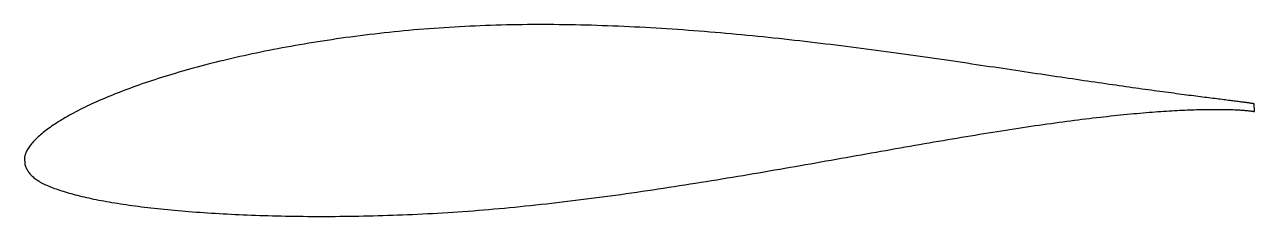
# Model space of a CAD drawing. Header units: metres. Extents: x -20.2 to 40.9, y -3.6 to 6.
import ezdxf

# ---------------------------------------------------------------- set-up
doc = ezdxf.new("R2010")
doc.units = ezdxf.units.M

msp = doc.modelspace()

# ---------------------------------------------------------------- linework, layer by layer
msp.add_lwpolyline([(40.876, 2.03), (40.875, 2.03), (40.872, 2.031), (40.866, 2.032), (40.857, 2.034), (40.847, 2.036), (40.834, 2.039), (40.819, 2.041), (40.801, 2.044), (40.781, 2.048), (40.759, 2.051), (40.734, 2.055), (40.707, 2.059), (40.678, 2.064), (40.647, 2.068), (40.613, 2.073), (40.577, 2.078), (40.538, 2.084), (40.497, 2.089), (40.454, 2.095), (40.409, 2.101), (40.361, 2.108), (40.311, 2.114), (40.258, 2.121), (40.204, 2.128), (40.147, 2.136), (40.087, 2.143), (40.026, 2.151), (39.962, 2.159), (39.896, 2.167), (39.828, 2.176), (39.757, 2.185), (39.684, 2.194), (39.609, 2.204), (39.532, 2.213), (39.452, 2.223), (39.37, 2.233), (39.286, 2.244), (39.2, 2.255), (39.112, 2.266), (39.021, 2.277), (38.928, 2.289), (38.833, 2.301), (38.736, 2.313), (38.636, 2.325), (38.535, 2.338), (38.431, 2.351), (38.325, 2.365), (38.217, 2.379), (38.107, 2.393), (37.994, 2.407), (37.88, 2.422), (37.763, 2.437), (37.644, 2.452), (37.523, 2.468), (37.401, 2.484), (37.276, 2.5), (37.149, 2.517), (37.019, 2.534), (36.888, 2.552), (36.755, 2.569), (36.62, 2.587), (36.482, 2.606), (36.343, 2.625), (36.202, 2.644), (36.059, 2.663), (35.913, 2.683), (35.766, 2.703), (35.617, 2.724), (35.466, 2.745), (35.313, 2.766), (35.158, 2.788), (35.001, 2.81), (34.842, 2.832), (34.681, 2.855), (34.519, 2.878), (34.354, 2.901), (34.188, 2.925), (34.02, 2.949), (33.85, 2.973), (33.678, 2.998), (33.505, 3.023), (33.329, 3.048), (33.152, 3.074), (32.973, 3.1), (32.793, 3.127), (32.61, 3.153), (32.426, 3.18), (32.24, 3.208), (32.053, 3.235), (31.864, 3.263), (31.673, 3.291), (31.48, 3.32), (31.286, 3.348), (31.091, 3.377), (30.893, 3.406), (30.695, 3.436), (30.494, 3.466), (30.292, 3.496), (30.089, 3.526), (29.883, 3.557), (29.677, 3.588), (29.469, 3.619), (29.259, 3.65), (29.048, 3.682), (28.836, 3.713), (28.622, 3.745), (28.407, 3.778), (28.19, 3.81), (27.972, 3.843), (27.753, 3.875), (27.532, 3.908), (27.31, 3.941), (27.086, 3.974), (26.862, 4.007), (26.636, 4.041), (26.408, 4.074), (26.18, 4.107), (25.95, 4.141), (25.719, 4.175), (25.487, 4.208), (25.254, 4.242), (25.02, 4.276), (24.784, 4.309), (24.548, 4.343), (24.31, 4.377), (24.071, 4.411), (23.831, 4.444), (23.591, 4.478), (23.349, 4.511), (23.106, 4.545), (22.862, 4.579), (22.617, 4.612), (22.371, 4.645), (22.125, 4.678), (21.877, 4.711), (21.629, 4.744), (21.379, 4.776), (21.129, 4.809), (20.878, 4.841), (20.626, 4.873), (20.374, 4.905), (20.12, 4.937), (19.866, 4.968), (19.611, 4.999), (19.356, 5.03), (19.099, 5.061), (18.843, 5.091), (18.585, 5.121), (18.327, 5.151), (18.068, 5.18), (17.809, 5.209), (17.549, 5.238), (17.288, 5.266), (17.027, 5.293), (16.766, 5.321), (16.504, 5.348), (16.241, 5.374), (15.978, 5.401), (15.715, 5.426), (15.451, 5.451), (15.187, 5.476), (14.923, 5.5), (14.658, 5.524), (14.393, 5.547), (14.127, 5.57), (13.862, 5.592), (13.596, 5.614), (13.329, 5.635), (13.063, 5.656), (12.796, 5.676), (12.53, 5.695), (12.263, 5.714), (11.995, 5.732), (11.728, 5.75), (11.461, 5.767), (11.194, 5.783), (10.926, 5.799), (10.659, 5.814), (10.391, 5.829), (10.124, 5.842), (9.856, 5.855), (9.589, 5.868), (9.322, 5.88), (9.054, 5.891), (8.787, 5.901), (8.52, 5.91), (8.254, 5.919), (7.987, 5.927), (7.721, 5.934), (7.454, 5.941), (7.188, 5.946), (6.923, 5.951), (6.657, 5.955), (6.392, 5.958), (6.127, 5.961), (5.863, 5.962), (5.599, 5.963), (5.335, 5.963), (5.072, 5.962), (4.809, 5.96), (4.547, 5.957), (4.285, 5.954), (4.023, 5.949), (3.762, 5.944), (3.502, 5.938), (3.242, 5.931), (2.982, 5.923), (2.724, 5.914), (2.466, 5.904), (2.208, 5.893), (1.951, 5.881), (1.695, 5.869), (1.439, 5.856), (1.184, 5.842), (0.93, 5.826), (0.677, 5.81), (0.424, 5.793), (0.173, 5.776), (-0.078, 5.757), (-0.329, 5.738), (-0.578, 5.717), (-0.827, 5.696), (-1.074, 5.674), (-1.321, 5.651), (-1.567, 5.627), (-1.812, 5.602), (-2.056, 5.577), (-2.299, 5.551), (-2.541, 5.524), (-2.782, 5.496), (-3.022, 5.468), (-3.261, 5.439), (-3.499, 5.409), (-3.735, 5.378), (-3.971, 5.347), (-4.206, 5.315), (-4.439, 5.282), (-4.672, 5.249), (-4.903, 5.215), (-5.133, 5.18), (-5.362, 5.145), (-5.59, 5.11), (-5.816, 5.073), (-6.041, 5.036), (-6.265, 4.999), (-6.488, 4.961), (-6.709, 4.922), (-6.929, 4.883), (-7.148, 4.843), (-7.365, 4.803), (-7.581, 4.763), (-7.796, 4.721), (-8.009, 4.679), (-8.221, 4.637), (-8.431, 4.594), (-8.64, 4.551), (-8.848, 4.507), (-9.054, 4.463), (-9.258, 4.418), (-9.461, 4.373), (-9.663, 4.327), (-9.863, 4.281), (-10.061, 4.234), (-10.258, 4.187), (-10.453, 4.14), (-10.647, 4.092), (-10.839, 4.044), (-11.03, 3.995), (-11.218, 3.946), (-11.406, 3.897), (-11.591, 3.847), (-11.775, 3.797), (-11.957, 3.747), (-12.138, 3.696), (-12.316, 3.645), (-12.493, 3.594), (-12.669, 3.543), (-12.842, 3.491), (-13.014, 3.439), (-13.184, 3.387), (-13.352, 3.334), (-13.518, 3.282), (-13.683, 3.229), (-13.846, 3.175), (-14.007, 3.122), (-14.166, 3.068), (-14.323, 3.015), (-14.478, 2.961), (-14.631, 2.907), (-14.783, 2.852), (-14.932, 2.798), (-15.08, 2.743), (-15.226, 2.689), (-15.369, 2.634), (-15.511, 2.579), (-15.651, 2.523), (-15.789, 2.468), (-15.925, 2.413), (-16.059, 2.357), (-16.19, 2.302), (-16.32, 2.246), (-16.448, 2.191), (-16.574, 2.135), (-16.697, 2.079), (-16.819, 2.023), (-16.939, 1.967), (-17.056, 1.911), (-17.172, 1.855), (-17.285, 1.799), (-17.396, 1.743), (-17.505, 1.686), (-17.612, 1.63), (-17.717, 1.574), (-17.82, 1.518), (-17.92, 1.462), (-18.019, 1.406), (-18.115, 1.351), (-18.209, 1.295), (-18.301, 1.24), (-18.391, 1.185), (-18.478, 1.13), (-18.564, 1.076), (-18.647, 1.022), (-18.728, 0.968), (-18.807, 0.914), (-18.884, 0.861), (-18.958, 0.808), (-19.03, 0.756), (-19.1, 0.703), (-19.168, 0.652), (-19.234, 0.6), (-19.297, 0.549), (-19.358, 0.498), (-19.417, 0.447), (-19.473, 0.397), (-19.528, 0.346), (-19.58, 0.297), (-19.629, 0.247), (-19.677, 0.198), (-19.722, 0.148), (-19.765, 0.1), (-19.806, 0.051), (-19.844, 0.003), (-19.88, -0.045), (-19.914, -0.092), (-19.945, -0.139), (-19.974, -0.185), (-20.001, -0.231), (-20.026, -0.276), (-20.048, -0.32), (-20.069, -0.362), (-20.086, -0.404), (-20.102, -0.444), (-20.115, -0.482), (-20.126, -0.517), (-20.135, -0.548), (-20.142, -0.575), (-20.147, -0.596), (-20.15, -0.61), (-20.133, -1), (-20.132, -1.003), (-20.128, -1.012), (-20.121, -1.027), (-20.112, -1.049), (-20.1, -1.078), (-20.086, -1.113), (-20.069, -1.151), (-20.05, -1.191), (-20.028, -1.233), (-20.004, -1.274), (-19.978, -1.316), (-19.949, -1.358), (-19.918, -1.399), (-19.885, -1.44), (-19.849, -1.48), (-19.811, -1.52), (-19.771, -1.559), (-19.729, -1.598), (-19.684, -1.636), (-19.637, -1.673), (-19.588, -1.71), (-19.537, -1.746), (-19.483, -1.781), (-19.427, -1.816), (-19.369, -1.851), (-19.308, -1.885), (-19.246, -1.918), (-19.181, -1.95), (-19.114, -1.982), (-19.044, -2.014), (-18.972, -2.045), (-18.899, -2.076), (-18.823, -2.107), (-18.744, -2.137), (-18.664, -2.167), (-18.581, -2.196), (-18.496, -2.225), (-18.409, -2.254), (-18.32, -2.283), (-18.228, -2.312), (-18.134, -2.34), (-18.039, -2.369), (-17.941, -2.397), (-17.84, -2.425), (-17.738, -2.453), (-17.634, -2.481), (-17.527, -2.508), (-17.418, -2.535), (-17.307, -2.562), (-17.195, -2.589), (-17.079, -2.616), (-16.962, -2.642), (-16.843, -2.668), (-16.722, -2.693), (-16.598, -2.719), (-16.473, -2.743), (-16.346, -2.768), (-16.216, -2.792), (-16.085, -2.816), (-15.951, -2.839), (-15.816, -2.862), (-15.678, -2.885), (-15.539, -2.907), (-15.397, -2.929), (-15.254, -2.951), (-15.109, -2.972), (-14.961, -2.993), (-14.812, -3.014), (-14.661, -3.034), (-14.508, -3.054), (-14.353, -3.074), (-14.196, -3.093), (-14.038, -3.112), (-13.877, -3.131), (-13.715, -3.149), (-13.551, -3.167), (-13.385, -3.184), (-13.217, -3.202), (-13.047, -3.218), (-12.876, -3.235), (-12.703, -3.251), (-12.528, -3.267), (-12.351, -3.282), (-12.173, -3.297), (-11.993, -3.312), (-11.811, -3.326), (-11.628, -3.34), (-11.442, -3.354), (-11.256, -3.367), (-11.067, -3.38), (-10.877, -3.392), (-10.685, -3.404), (-10.492, -3.415), (-10.297, -3.427), (-10.101, -3.437), (-9.903, -3.448), (-9.703, -3.458), (-9.502, -3.467), (-9.3, -3.476), (-9.096, -3.485), (-8.89, -3.493), (-8.683, -3.5), (-8.475, -3.507), (-8.265, -3.514), (-8.054, -3.52), (-7.841, -3.526), (-7.627, -3.531), (-7.412, -3.536), (-7.195, -3.541), (-6.977, -3.544), (-6.757, -3.548), (-6.537, -3.55), (-6.315, -3.552), (-6.092, -3.554), (-5.867, -3.556), (-5.641, -3.556), (-5.414, -3.557), (-5.186, -3.556), (-4.957, -3.555), (-4.727, -3.554), (-4.495, -3.552), (-4.262, -3.55), (-4.029, -3.547), (-3.794, -3.544), (-3.558, -3.54), (-3.321, -3.535), (-3.083, -3.53), (-2.844, -3.524), (-2.604, -3.518), (-2.363, -3.511), (-2.121, -3.503), (-1.878, -3.495), (-1.634, -3.486), (-1.389, -3.477), (-1.144, -3.467), (-0.897, -3.456), (-0.65, -3.445), (-0.402, -3.432), (-0.153, -3.419), (0.097, -3.406), (0.347, -3.392), (0.598, -3.377), (0.85, -3.361), (1.103, -3.344), (1.356, -3.327), (1.61, -3.309), (1.865, -3.291), (2.12, -3.272), (2.376, -3.251), (2.632, -3.23), (2.889, -3.209), (3.147, -3.187), (3.405, -3.164), (3.664, -3.141), (3.923, -3.116), (4.182, -3.092), (4.442, -3.066), (4.703, -3.039), (4.964, -3.012), (5.225, -2.985), (5.487, -2.957), (5.749, -2.928), (6.011, -2.898), (6.274, -2.868), (6.537, -2.837), (6.8, -2.806), (7.063, -2.774), (7.327, -2.741), (7.591, -2.708), (7.855, -2.675), (8.119, -2.64), (8.384, -2.606), (8.649, -2.57), (8.913, -2.535), (9.178, -2.499), (9.443, -2.462), (9.708, -2.425), (9.973, -2.387), (10.238, -2.349), (10.503, -2.311), (10.768, -2.272), (11.033, -2.232), (11.298, -2.193), (11.563, -2.153), (11.828, -2.113), (12.092, -2.072), (12.357, -2.031), (12.621, -1.99), (12.885, -1.948), (13.149, -1.906), (13.413, -1.864), (13.676, -1.822), (13.94, -1.779), (14.203, -1.736), (14.465, -1.693), (14.728, -1.65), (14.99, -1.607), (15.251, -1.563), (15.513, -1.519), (15.774, -1.475), (16.034, -1.431), (16.294, -1.387), (16.554, -1.342), (16.813, -1.298), (17.072, -1.253), (17.33, -1.209), (17.587, -1.164), (17.844, -1.119), (18.101, -1.075), (18.357, -1.03), (18.612, -0.985), (18.867, -0.94), (19.121, -0.895), (19.374, -0.85), (19.627, -0.806), (19.879, -0.761), (20.131, -0.716), (20.381, -0.672), (20.631, -0.628), (20.88, -0.583), (21.128, -0.539), (21.376, -0.495), (21.622, -0.451), (21.868, -0.408), (22.113, -0.364), (22.357, -0.321), (22.6, -0.278), (22.843, -0.235), (23.084, -0.193), (23.324, -0.15), (23.564, -0.108), (23.802, -0.067), (24.039, -0.025), (24.276, 0.016), (24.511, 0.057), (24.745, 0.098), (24.978, 0.138), (25.21, 0.178), (25.441, 0.217), (25.671, 0.257), (25.9, 0.295), (26.127, 0.334), (26.354, 0.372), (26.579, 0.409), (26.803, 0.446), (27.026, 0.483), (27.247, 0.519), (27.467, 0.555), (27.686, 0.591), (27.904, 0.626), (28.12, 0.66), (28.335, 0.694), (28.549, 0.728), (28.761, 0.761), (28.972, 0.793), (29.181, 0.825), (29.389, 0.857), (29.596, 0.888), (29.801, 0.918), (30.005, 0.948), (30.207, 0.977), (30.408, 1.006), (30.607, 1.034), (30.805, 1.062), (31.001, 1.089), (31.196, 1.116), (31.389, 1.142), (31.581, 1.167), (31.771, 1.192), (31.959, 1.216), (32.146, 1.24), (32.331, 1.263), (32.514, 1.286), (32.696, 1.308), (32.876, 1.33), (33.055, 1.351), (33.231, 1.371), (33.406, 1.391), (33.58, 1.41), (33.751, 1.429), (33.921, 1.447), (34.089, 1.464), (34.255, 1.481), (34.419, 1.498), (34.582, 1.514), (34.743, 1.529), (34.902, 1.544), (35.059, 1.558), (35.214, 1.572), (35.368, 1.585), (35.519, 1.598), (35.669, 1.61), (35.816, 1.621), (35.962, 1.633), (36.106, 1.643), (36.248, 1.653), (36.388, 1.662), (36.526, 1.671), (36.662, 1.68), (36.796, 1.688), (36.928, 1.695), (37.058, 1.702), (37.186, 1.709), (37.312, 1.715), (37.436, 1.721), (37.558, 1.726), (37.678, 1.73), (37.796, 1.735), (37.911, 1.739), (38.025, 1.742), (38.137, 1.745), (38.246, 1.748), (38.353, 1.75), (38.459, 1.752), (38.562, 1.754), (38.663, 1.755), (38.762, 1.756), (38.858, 1.756), (38.953, 1.756), (39.045, 1.756), (39.135, 1.756), (39.223, 1.755), (39.309, 1.754), (39.393, 1.753), (39.474, 1.752), (39.553, 1.75), (39.63, 1.748), (39.705, 1.746), (39.778, 1.743), (39.848, 1.741), (39.916, 1.738), (39.982, 1.735), (40.045, 1.732), (40.107, 1.729), (40.166, 1.725), (40.223, 1.722), (40.277, 1.718), (40.329, 1.714), (40.379, 1.711), (40.427, 1.707), (40.472, 1.703), (40.515, 1.699), (40.556, 1.695), (40.595, 1.691), (40.631, 1.688), (40.665, 1.684), (40.696, 1.68), (40.725, 1.676), (40.752, 1.673), (40.777, 1.669), (40.799, 1.666), (40.819, 1.663), (40.836, 1.66), (40.852, 1.657), (40.865, 1.655), (40.875, 1.653), (40.884, 1.651), (40.889, 1.65), (40.893, 1.649), (40.894, 1.648)], close=True)

doc.saveas('drawing.dxf')
